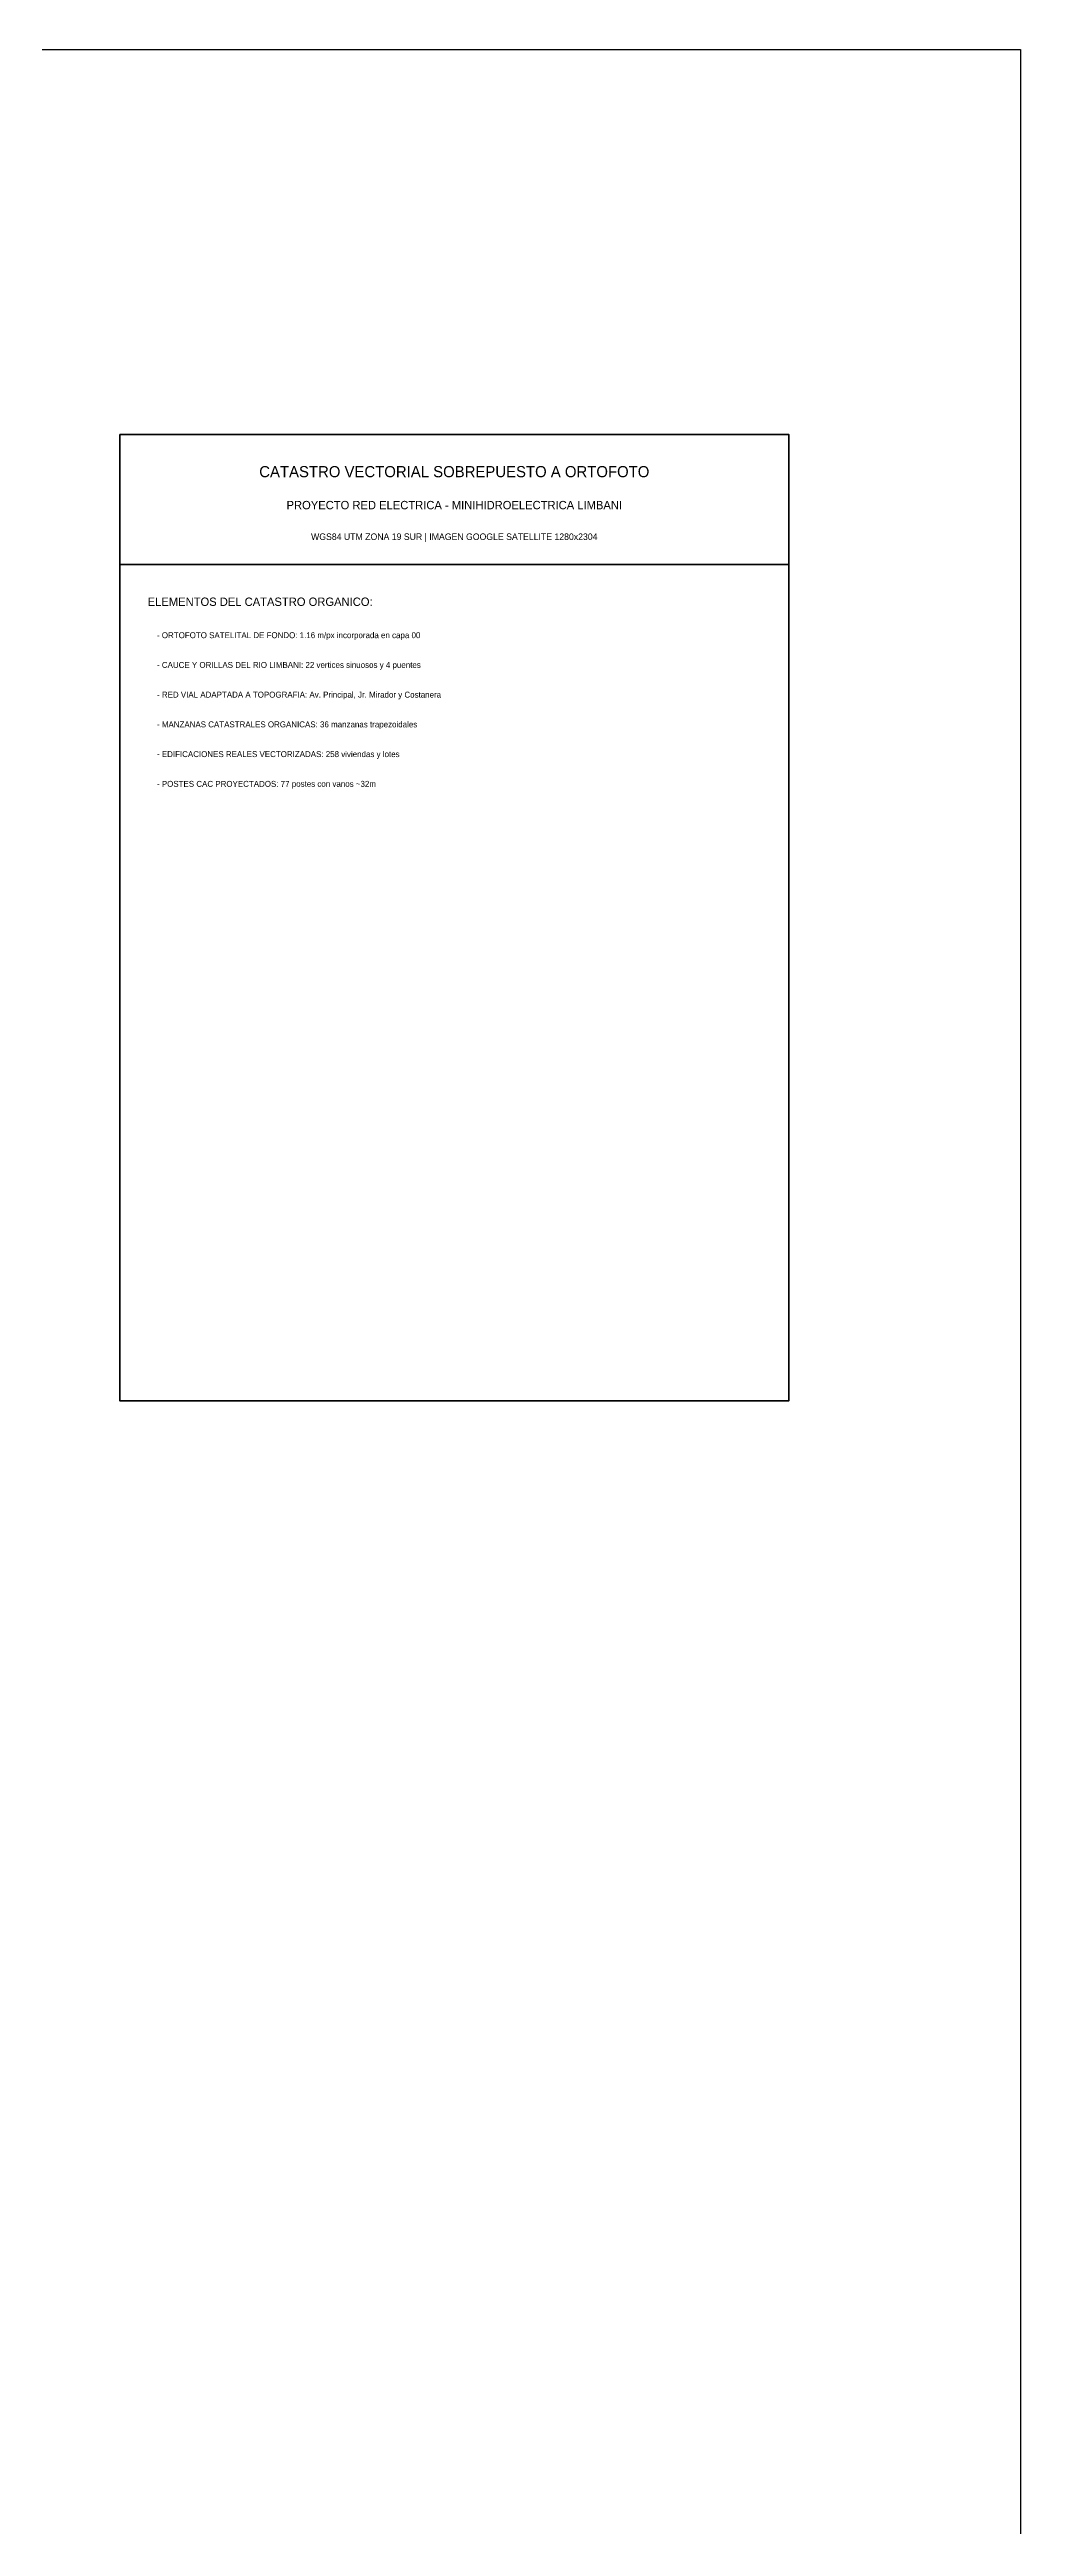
# Model space of a CAD drawing. Header units: metres. Extents: x 424745 to 426235, y 8434360 to 8437068.
# Drawn here: x 425712 to 426235, y 8435724 to 8437057 of the extents above; entities that cross this region are included whole.
import ezdxf
from ezdxf.enums import TextEntityAlignment as Align

# ---------------------------------------------------------------- set-up
doc = ezdxf.new("R2010")
doc.units = ezdxf.units.M
doc.layers.add('00_ORTOFOTO_SATELITAL', color=7, linetype='Continuous')
doc.layers.add('18_CUADRO_DATOS', color=7, linetype='Continuous')
picture_1 = doc.add_image_def('image1.jpg', size_in_pixel=(1280, 2304))

msp = doc.modelspace()

# ---------------------------------------------------------------- linework, layer by layer
at = {"layer": '18_CUADRO_DATOS', "lineweight": 35}
msp.add_line((425750, 8436780), (426110, 8436780), dxfattribs=at)
at = {"layer": '18_CUADRO_DATOS', "lineweight": 50}
msp.add_lwpolyline([(425750, 8436850), (426110, 8436850), (426110, 8436330), (425750, 8436330)], close=True, dxfattribs=at)

# ---------------------------------------------------------------- texts
at = {"layer": '18_CUADRO_DATOS'}
for s, height, p in [('CATASTRO VECTORIAL SOBREPUESTO A ORTOFOTO', 6, (425930, 8436830)), ('PROYECTO RED ELECTRICA - MINIHIDROELECTRICA LIMBANI', 4.5, (425930, 8436812)), ('WGS84 UTM ZONA 19 SUR | IMAGEN GOOGLE SATELLITE 1280x2304', 3.5, (425930, 8436795))]:
    msp.add_text(s, height=height, dxfattribs=at).set_placement(p, align=Align.MIDDLE_CENTER)
for s, height, p in [('ELEMENTOS DEL CATASTRO ORGANICO:', 4.5, (425765, 8436760)), ('- ORTOFOTO SATELITAL DE FONDO: 1.16 m/px incorporada en capa 00', 3.2, (425770, 8436742)), ('- CAUCE Y ORILLAS DEL RIO LIMBANI: 22 vertices sinuosos y 4 puentes', 3.2, (425770, 8436726)), ('- RED VIAL ADAPTADA A TOPOGRAFIA: Av. Principal, Jr. Mirador y Costanera', 3.2, (425770, 8436710)), ('- MANZANAS CATASTRALES ORGANICAS: 36 manzanas trapezoidales', 3.2, (425770, 8436694)), ('- EDIFICACIONES REALES VECTORIZADAS: 258 viviendas y lotes', 3.2, (425770, 8436678)), ('- POSTES CAC PROYECTADOS: 77 postes con vanos ~32m', 3.2, (425770, 8436662))]:
    msp.add_text(s, height=height, dxfattribs=at).set_placement(p, align=Align.MIDDLE_LEFT)

# ---------------------------------------------------------------- pictures from other files: only their frames are drawn
at = {"layer": '00_ORTOFOTO_SATELITAL'}
image = msp.add_image(picture_1, insert=(424744.74, 8434410.45), size_in_units=(1489.98, 2646.69), dxfattribs=at)

doc.saveas('drawing.dxf')
